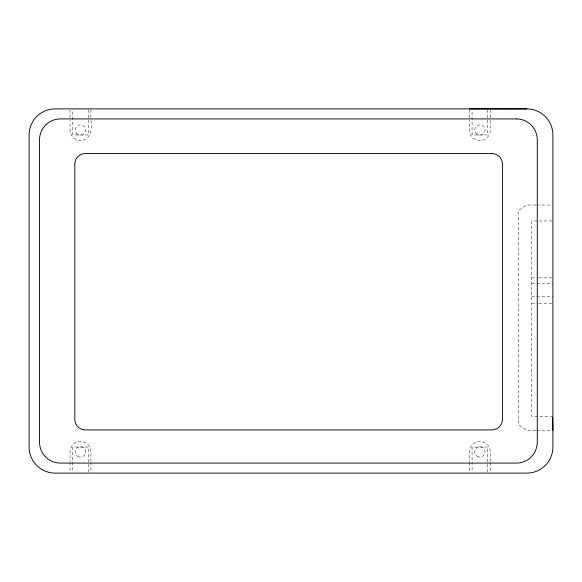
<?xml version="1.0" encoding="UTF-8"?>
<svg xmlns="http://www.w3.org/2000/svg" width="582" height="582" viewBox="0 0 582 582"><rect width="100%" height="100%" fill="white"/><g stroke="black" fill="none" stroke-linecap="round" stroke-linejoin="round"><path stroke-width="0.44" stroke-dasharray="2.91 2.18" d="M535.818 205.024L526.826 205.024L518.322 210.619L518.322 424.416L526.826 430.44L535.818 430.44M536.72 205.024L551.998 205.024M552.02 220.978L531.722 220.978L531.722 416.574L552.587 416.574M531.722 277.869L537.899 277.869M538.787 277.869L552.9 277.869M531.722 283.558L552.9 283.558M531.722 296.645L552.9 296.645M531.722 303.68L537.899 303.68M538.787 303.68L552.9 303.68M536.72 430.44L551.103 430.44M490.328 109.816L490.328 119.536M490.328 120.416L490.328 130.128A10.432 10.432 0 0 1 479.895 140.56A10.432 10.432 0 0 1 469.47 130.128L469.47 120.416M490.299 461.635L490.299 451.923A10.432 10.432 0 0 0 479.866 441.491A10.432 10.432 0 0 0 469.441 451.923L469.441 461.635M490.299 462.523L490.299 472.235M487.716 109.78L487.716 134.959L472.075 134.959L472.075 109.78M487.716 472.22L487.716 447.041L472.075 447.041L472.075 472.22M469.47 109.816L469.47 119.536M469.441 462.523L469.441 472.235M90.93 461.635L90.93 451.923A10.432 10.432 0 0 0 80.498 441.491A10.432 10.432 0 0 0 70.066 451.923L70.066 461.635M90.93 462.523L90.93 472.235M90.894 109.765L90.894 119.477M90.894 120.365C92.443 128.178 90.741 140.502 80.462 140.509A10.432 10.432 0 0 1 70.036 130.077L70.036 120.365M88.282 109.78L88.282 134.959L72.641 134.959L72.641 109.78M88.282 472.22L88.282 447.041L72.641 447.041L72.641 472.22M70.066 462.523L70.066 472.235M70.036 109.765L70.036 119.477M77.857 456.433A5.216 5.216 0 0 0 85.678 451.923A5.216 5.216 0 0 0 77.857 447.405A5.216 5.216 0 0 0 77.857 456.433M477.291 456.433A5.216 5.216 0 0 0 485.112 451.923A5.216 5.216 0 0 0 477.291 447.405A5.216 5.216 0 0 0 477.291 456.433M476.207 133.765A5.216 5.216 0 0 0 484.937 131.43A5.216 5.216 0 0 0 478.549 125.043A5.216 5.216 0 0 0 476.207 133.765M76.773 133.765A5.216 5.216 0 0 0 85.503 131.43A5.216 5.216 0 0 0 79.116 125.043A5.216 5.216 0 0 0 76.773 133.765"/><path stroke-width="0.87" d="M526.826 108.885L55.174 108.885A26.074 26.074 0 0 0 29.1 134.959L29.1 447.041A26.074 26.074 0 0 0 55.174 473.115L526.826 473.115A26.074 26.074 0 0 0 552.9 447.041L552.9 134.959A26.074 26.074 0 0 0 526.826 108.885L469.47 108.936M552.602 417.44L552.9 430.44M516.401 118.917L60.39 118.917A20.857 20.857 0 0 0 39.532 139.782L39.532 442.218A20.857 20.857 0 0 0 60.39 463.083L516.401 463.083A20.857 20.857 0 0 0 537.259 442.218L537.259 139.782A20.857 20.857 0 0 0 516.401 118.917M491.994 153.561L85.256 153.561A10.432 10.432 0 0 0 74.831 163.993L74.831 419.506A10.432 10.432 0 0 0 85.256 429.931L491.994 429.931A10.432 10.432 0 0 0 502.419 419.506L502.419 163.993A10.432 10.432 0 0 0 491.994 153.561"/></g></svg>
